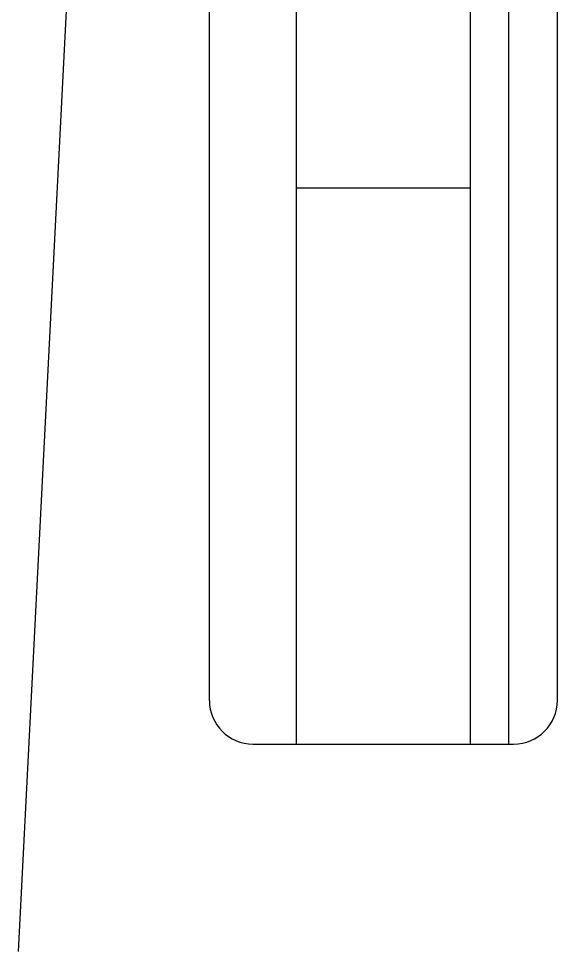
# Model space of a CAD drawing. Header units: millimetres. Extents: x -233 to 1, y -1 to 128.
# Drawn here: x -77.627 to -75.769, y 121.111 to 124.328 of the extents above; entities that cross this region are included whole.
import ezdxf

# ---------------------------------------------------------------- set-up
doc = ezdxf.new("R2010")
doc.units = ezdxf.units.MM
doc.header["$LTSCALE"] = 0.5
doc.layers.add('AM_2N', color=51, linetype='Continuous', lineweight=25)

msp = doc.modelspace()

# ---------------------------------------------------------------- linework, layer by layer
at = {"layer": 'AM_2N'}
for p, q in [((-77.6269, 121.1107), (-77.4263, 125.0683)), ((-76.9688, 121.9759), (-76.9688, 125.0259)), ((-75.7688, 121.9759), (-75.7688, 125.0259)), ((-76.6688, 121.8259), (-76.6688, 124.7409)), ((-76.0688, 121.8259), (-76.0688, 124.7409)), ((-75.9358, 121.8259), (-75.9358, 124.4759)), ((-76.6688, 123.7442), (-76.0688, 123.7442)), ((-76.8188, 121.8259), (-75.9188, 121.8259))]:
    msp.add_line(p, q, dxfattribs=at)
for centre, start, end in [((-76.8188, 121.9759), 180, 270), ((-75.9188, 121.9759), 270, 0)]:
    msp.add_arc(centre, 0.15, start, end, dxfattribs=at)

doc.saveas('drawing.dxf')
